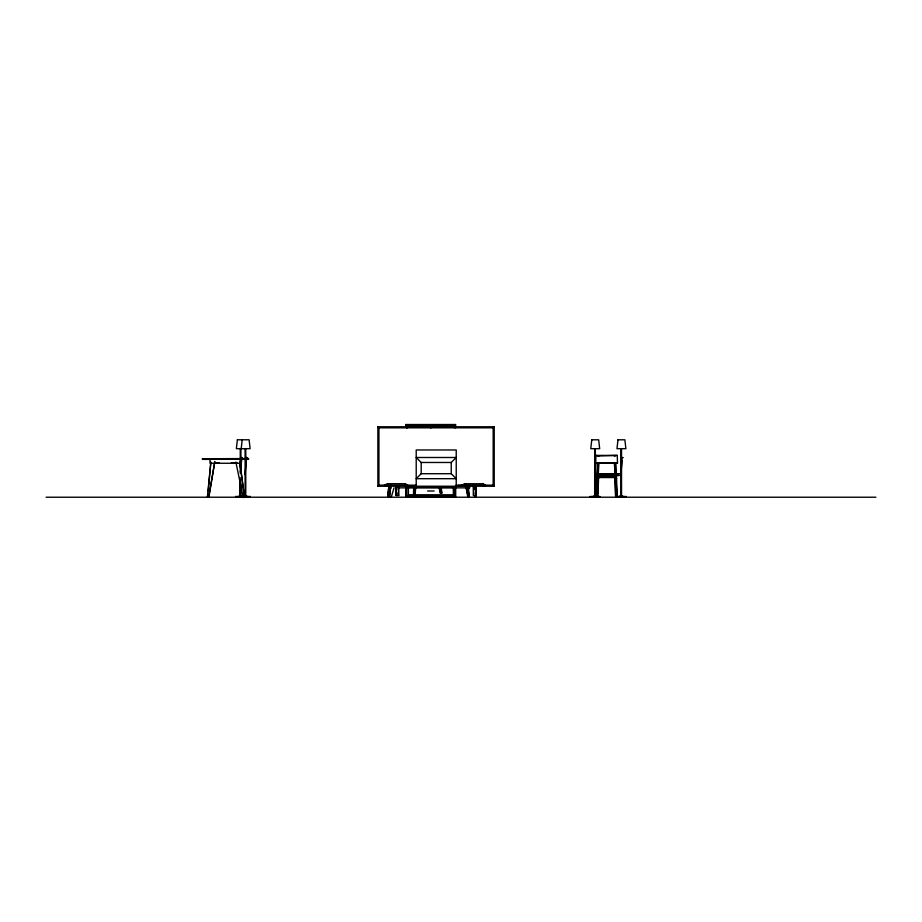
<?xml version="1.0" encoding="UTF-8"?>
<svg xmlns="http://www.w3.org/2000/svg" width="922" height="922" viewBox="0 0 922 922"><rect width="100%" height="100%" fill="white"/><g stroke="black" fill="none" stroke-linecap="round" stroke-linejoin="round"><path stroke-width="1.38" d="M619.158 475.475L598.643 475.475L598.643 477.077L615.343 477.077L615.389 475.533L616.15 497.223L617.21 497.177L616.438 475.498L615.389 475.533M616.495 478.357A66.81 1.199 88 0 0 616.184 479.578L616.703 496.601L615.654 496.635L615.124 479.613A66.81 1.199 88 0 1 615.447 478.403L616.553 478.53M469.263 488.522L469.621 486.021M594.748 474.588L595.647 463.489M398.5 495.471L398.569 486.228L398.65 495.471L396.011 495.483L396.08 486.228L396.172 495.471M475.902 495.471L475.983 486.228L476.063 495.471L473.424 495.483L473.493 486.228L473.574 495.471M597.191 475.717L596.396 496.601L597.444 496.635M413.851 493.696L414.036 486.954M413.701 486.954L413.494 493.731L415.177 493.662L415.753 486.954M595.681 463.051L595.935 455.399L617.256 455.399L617.51 463.051L595.681 463.051L617.51 463.051M597.237 474.277L597.56 464.215C597.076 462.74 599.254 462.752 598.62 464.25L598.286 474.323A223.677 4.345 -88 0 0 598.62 463.155M598.643 475.475L597.952 497.223L596.868 497.154L597.491 478.357L598.551 478.403A66.81 1.302 -88 0 0 598.113 479.613L597.548 493.904M596.891 497.177L597.295 475.107M596.373 496.566L597.076 477.873A223.677 4.345 -88 0 0 597.145 476.029M597.917 483.67L598.124 477.919M390.237 489.098L389.937 496.877L391.343 496.877L394.063 487.807M597.295 475.279L597.179 476.271L598.228 476.305M405.081 486.228L405.161 483.704L387.574 483.704L384.393 485.168L385.384 486.228M469.413 488.533L469.621 487.081M597.825 455.952L617.256 455.399M598.874 455.998L595.935 455.399M598.113 479.647L597.064 479.578A66.81 1.302 -88 0 1 597.491 478.357L597.537 478.53M240.492 471.995L241.656 459.94M245.033 474.576L246.428 459.917M414.819 493.696L415.027 490.977M622.269 459.951L620.771 474.6M214.803 461.807L208.879 497.361L207.669 497.027L207.923 494.25M208.176 491.472L210.861 462.325M208.971 497.304L207.404 496.82L210.827 462.21M391.02 485.986L388.98 497.142L388.358 497.131L387.747 496.843L389.003 485.502M391.216 484.799L388.577 497.442L387.655 497.073L388.934 485.71M241.195 448.668L242.209 439.771M207.761 496.97L208.672 497.154L214.768 461.738M248.456 459.237L248.41 458.522L202.448 458.799L202.517 459.387L248.456 459.248L240.561 459.387L240.561 463.259L210.009 463.259L210.009 459.375M467.869 485.663L469.091 497.039L467.857 497.327L469.333 497.096L468.307 497.477L465.748 484.857M469.321 497.142L468.03 485.733M239.789 462.279L244.457 497.016L243.512 497.465L244.457 497.016L239.847 462.36M202.494 458.591L202.494 459.317M243.189 497.419L244.48 497.062L243.189 497.419L235.871 462.026M440.589 493.143L439.529 487.634M387.655 497.073L388.888 497.361M467.857 497.327L465.587 484.742M484.88 486.228L485.56 485.168L483.082 483.75L464.665 483.75L461.611 485.168L462.913 486.228M387.747 496.843L388.98 497.142M207.404 496.82L208.706 497.119M387.574 483.704L386.595 486.228L384.393 485.168M406.637 486.228L407.628 485.168L405.161 483.704M377.87 486.228L378.93 485.168L378.93 427.831L377.87 426.771L377.87 486.228L494.227 486.228L494.227 426.771L377.87 426.771M421.193 462.475L421.193 473.712L416.214 478.691L456.229 478.691L451.238 473.712L451.238 462.475L456.229 457.496L416.214 457.496L421.193 462.475L451.238 462.475M378.93 427.831L493.166 427.831L494.227 426.771M464.665 485.168L463.363 486.228L461.611 485.168M469.091 497.039L468.03 497.384M407.628 485.168L406.083 486.228L405.081 485.168M485.56 485.168L483.773 486.228L483.082 485.168M615.954 474.185A223.677 4.011 88 0 0 615.55 463.109L614.525 463.144L614.928 474.323M615.124 479.613L616.184 479.647M614.962 476.063A223.677 4.011 88 0 1 615.032 477.919L615.631 496.612L616.703 496.601L616.357 486.505M396.091 486.977L398.581 486.954L396.091 486.977L396.817 489.409M473.505 486.977L475.983 486.954L473.505 486.977L474.231 489.409M617.659 473.862L619.1 473.862M617.659 475.475L619.1 475.475M406.763 425.18L406.763 428.038L406.763 425.18L455.007 425.18L455.007 428.038M407.409 425.837L430.217 425.837M431.519 425.837L454.327 425.837M214.791 462.821L219.332 462.821M231.364 462.821L237.058 462.821M421.193 473.712L451.238 473.712M619.158 473.862L594.944 473.862M598.274 477.55L615.216 477.55M378.93 485.168L416.214 485.168M456.033 485.168L493.166 485.168L494.227 486.228M398.327 487.853L469.102 487.853M390.721 488.245L389.776 488.211M427.578 491L434.181 491M407.743 495.563L454.004 495.563L454.004 487.45M238.959 496.117L242.163 496.117M243.811 496.094L247.004 496.094M593.376 496.117L596.58 496.117M619.584 496.117L622.776 496.117M235.536 496.474L250.427 496.462M406.441 496.555L455.007 496.555L455.007 486.562M589.953 496.474L600.003 496.474M616.161 496.474L626.199 496.474M474.623 496.877L476.029 496.877M46.1 497.223L875.9 497.223M594.909 475.475L607.102 475.487M465.61 485.456L458.372 485.445M597.64 475.498L598.689 475.533M396.518 488.164L396.518 486.021M441.603 493.086L441.189 490.412M475.326 493.051L476.052 495.471M397.912 493.051L398.638 495.471M439.149 487.634L440.243 493.143L441.984 493.086L441.154 487.738M615.988 474.277L615.585 463.178M615.297 455.952L614.248 455.998M621.532 448.807L621.532 496.117M620.875 448.807L620.875 496.197M595.335 448.807L595.335 496.117M594.678 448.807L594.678 496.197M493.166 427.831L493.166 485.168M483.082 483.75L483.082 486.228M464.665 483.75L464.665 486.228M456.229 486.228L456.229 449.971L416.214 449.971L416.214 486.228M455.664 427.37L455.664 424.523L405.772 424.523L405.772 427.37M455.664 487.242L455.664 497.223M455.341 424.523L455.341 427.37M455.341 487.242L455.341 497.223M430.874 425.18L430.885 428.015M406.763 486.562L406.763 496.555M406.106 424.523L406.106 427.37M406.106 487.242L406.106 497.223M405.772 487.242L405.772 497.223M387.586 485.168L387.586 486.228M245.771 448.784L245.771 496.094M245.102 448.784L245.114 496.174M240.919 448.807L240.919 473.17M240.919 483.209L240.919 496.117M240.262 448.807L240.262 473.17M240.262 483.197L240.262 496.197M240.112 477.458L240.112 496.117M597.571 463.109A223.677 4.345 -88 0 1 597.202 474.185M614.49 463.155A223.677 4.011 88 0 1 614.893 474.219M248.41 458.522L248.41 459.375L248.41 458.522M597.479 473.862L597.479 475.475L616.703 475.475L616.703 473.862L597.479 473.862M237.369 439.794L236.355 448.68L250.116 448.668L249.101 439.771L237.369 439.794M591.786 439.794L590.76 448.68L599.68 448.68L598.666 439.794L591.786 439.794M617.982 439.794L616.968 448.68L625.888 448.68L624.862 439.794L617.982 439.794M242.29 457.669L241.287 457.589L242.29 457.646M247.131 457.646L246.082 457.554L247.131 457.623M622.903 457.669L621.901 457.589L622.903 457.646M453.359 487.415L408.411 487.415L408.411 494.907L453.359 494.907L453.347 487.415"/></g></svg>
